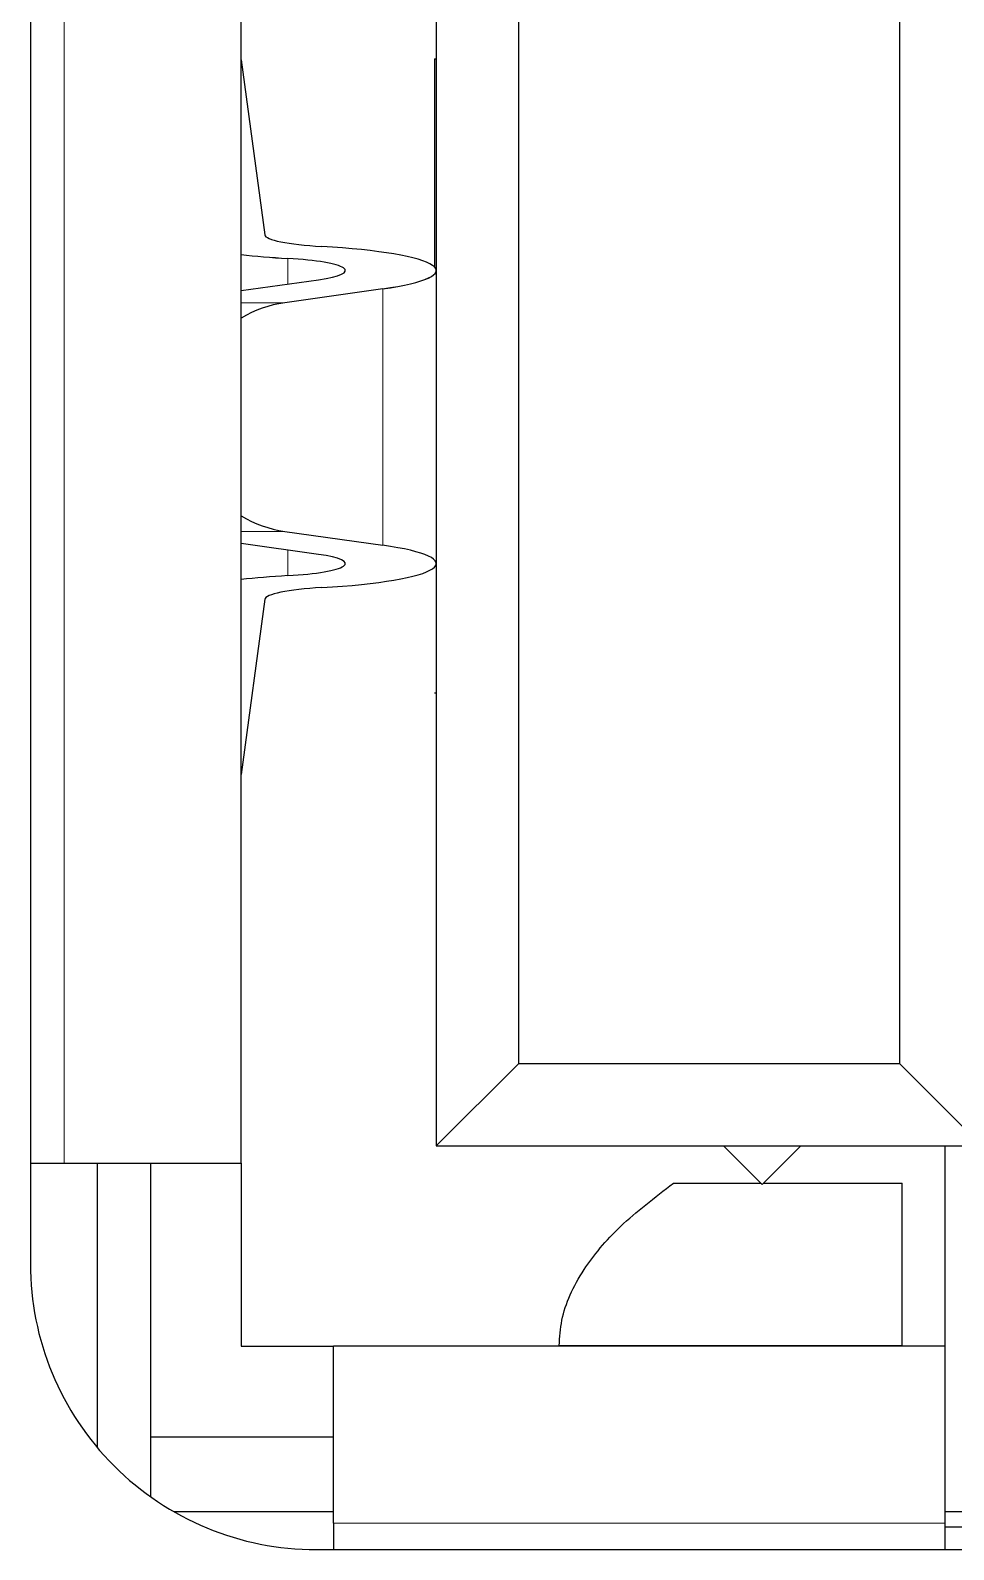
# Model space of a CAD drawing. Extents: x -260425 to 1294666, y -169889 to -2349.
# Drawn here: x 999974 to 1000006.3, y -26607.5 to -26554.4 of the extents above; entities that cross this region are included whole.
import ezdxf

# ---------------------------------------------------------------- set-up
doc = ezdxf.new("R2010")
doc.units = 0
doc.header["$LTSCALE"] = 100
doc.layers.add('case', color=7, linetype='Continuous')

# ---------------------------------------------------------------- blocks, each defined once
blk = doc.blocks.new('АТС')
at = {"layer": 'case', "lineweight": 25}
for points in [[(1517, -9.008), (1517, -9.008), (1517, -129.008), (1517, -129.008)], [(1524.38, -125.488), (1524.38, -125.488), (1524.38, -13.288), (1524.38, -13.288)], [(1531.2, -13.888), (1531.2, -13.888), (1531.2, -124.887), (1531.2, -124.887)], [(1534.087, -122.001), (1534.087, -122.001), (1534.087, -16.774), (1534.087, -16.774)], [(1547.406, -16.774), (1547.406, -16.774), (1547.406, -122.001), (1547.406, -122.001)], [(1524.38, -86.887), (1524.38, -86.887), (1525.199, -93.011), (1525.199, -93.011)], [(1531.135, -86.852), (1531.135, -86.852), (1531.2, -86.852), (1531.2, -86.852)], [(1531.135, -86.852), (1531.135, -86.852), (1531.135, -94.133), (1531.135, -94.133)], [(1525.199, -93.011), (1525.223, -93.192), (1526.01, -93.354), (1527.199, -93.422)], [(1525.199, -93.011), (1525.199, -93.011), (1525.199, -93.011), (1525.199, -93.011)], [(1525.199, -93.011), (1525.223, -93.192), (1526.01, -93.354), (1527.199, -93.422)], [(1525.199, -93.011), (1525.223, -93.192), (1526.01, -93.354), (1527.199, -93.422)], [(1525.199, -93.011), (1525.223, -93.192), (1526.01, -93.354), (1527.199, -93.422)], [(1525.199, -93.011), (1525.223, -93.192), (1526.01, -93.354), (1527.199, -93.422)], [(1525.199, -93.011), (1525.223, -93.192), (1526.01, -93.354), (1527.199, -93.422)], [(1525.199, -93.011), (1525.223, -93.192), (1526.01, -93.354), (1527.199, -93.422)], [(1525.199, -93.011), (1525.223, -93.192), (1526.01, -93.354), (1527.199, -93.422)], [(1525.199, -93.011), (1525.223, -93.192), (1526.01, -93.354), (1527.199, -93.422)], [(1525.199, -93.011), (1525.223, -93.192), (1526.01, -93.354), (1527.199, -93.422)], [(1525.199, -93.011), (1525.223, -93.192), (1526.01, -93.354), (1527.199, -93.422)], [(1525.199, -93.011), (1525.223, -93.192), (1526.01, -93.354), (1527.199, -93.422)], [(1525.199, -93.011), (1525.223, -93.192), (1526.01, -93.354), (1527.199, -93.422)], [(1525.199, -93.011), (1525.223, -93.192), (1526.01, -93.354), (1527.199, -93.422)], [(1525.199, -93.011), (1525.223, -93.192), (1526.01, -93.354), (1527.199, -93.422)], [(1525.199, -93.011), (1525.223, -93.192), (1526.01, -93.354), (1527.199, -93.422)], [(1525.199, -93.011), (1525.223, -93.192), (1526.01, -93.354), (1527.199, -93.422)], [(1525.199, -93.011), (1525.223, -93.192), (1526.01, -93.354), (1527.199, -93.422)], [(1525.199, -93.011), (1525.223, -93.192), (1526.01, -93.354), (1527.199, -93.422)], [(1525.199, -93.011), (1525.223, -93.192), (1526.01, -93.354), (1527.199, -93.422)], [(1525.199, -93.011), (1525.223, -93.192), (1526.01, -93.354), (1527.199, -93.422)], [(1527.199, -93.422), (1527.199, -93.422), (1527.199, -93.422), (1527.199, -93.422)], [(1527.199, -93.422), (1527.199, -93.422), (1527.199, -93.422), (1527.199, -93.422)], [(1524.38, -93.704), (1524.872, -93.76), (1525.42, -93.806), (1526.007, -93.839)], [(1524.38, -93.704), (1524.38, -93.704), (1524.38, -93.704), (1524.38, -93.704)], [(1524.38, -93.704), (1524.872, -93.76), (1525.42, -93.806), (1526.007, -93.839)], [(1524.38, -93.704), (1524.872, -93.76), (1525.42, -93.806), (1526.007, -93.839)], [(1524.38, -93.704), (1524.872, -93.76), (1525.42, -93.806), (1526.007, -93.839)], [(1524.38, -93.704), (1524.872, -93.76), (1525.42, -93.806), (1526.007, -93.839)], [(1524.38, -93.704), (1524.872, -93.76), (1525.42, -93.806), (1526.007, -93.839)], [(1524.38, -93.704), (1524.872, -93.76), (1525.42, -93.806), (1526.007, -93.839)], [(1524.38, -93.704), (1524.872, -93.76), (1525.42, -93.806), (1526.007, -93.839)], [(1524.38, -93.704), (1524.872, -93.76), (1525.42, -93.806), (1526.007, -93.839)], [(1524.38, -93.704), (1524.872, -93.76), (1525.42, -93.806), (1526.007, -93.839)], [(1524.38, -93.704), (1524.872, -93.76), (1525.42, -93.806), (1526.007, -93.84)], [(1524.38, -93.704), (1524.872, -93.76), (1525.42, -93.806), (1526.007, -93.84)], [(1524.38, -93.704), (1524.872, -93.76), (1525.42, -93.806), (1526.007, -93.84)], [(1524.38, -93.704), (1524.872, -93.76), (1525.42, -93.806), (1526.007, -93.84)], [(1524.38, -93.704), (1524.872, -93.76), (1525.42, -93.806), (1526.007, -93.84)], [(1524.38, -93.704), (1524.872, -93.76), (1525.42, -93.806), (1526.007, -93.84)], [(1524.38, -93.704), (1524.872, -93.76), (1525.42, -93.806), (1526.007, -93.84)], [(1524.38, -93.704), (1524.872, -93.76), (1525.42, -93.806), (1526.007, -93.84)], [(1524.38, -93.704), (1524.872, -93.76), (1525.42, -93.806), (1526.007, -93.84)], [(1524.38, -93.704), (1524.872, -93.76), (1525.42, -93.806), (1526.007, -93.84)], [(1524.38, -93.704), (1524.872, -93.76), (1525.42, -93.806), (1526.007, -93.84)], [(1526.007, -93.839), (1526.007, -93.839), (1526.007, -93.84), (1526.007, -93.84)], [(1526.007, -93.839), (1526.007, -93.839), (1526.007, -93.84), (1526.007, -93.84)], [(1524.38, -94.966), (1524.38, -94.966), (1527.077, -94.584), (1527.077, -94.584)], [(1527.077, -94.584), (1527.077, -94.584), (1527.077, -94.584), (1527.077, -94.584)], [(1527.955, -94.171), (1527.955, -94.171), (1527.955, -94.171), (1527.955, -94.171)], [(1531.072, -94.081), (1531.072, -94.081), (1531.072, -94.082), (1531.072, -94.082)], [(1529.326, -94.902), (1529.326, -94.902), (1525.898, -95.388), (1525.898, -95.388)], [(1529.325, -94.902), (1529.325, -94.902), (1529.325, -94.903), (1529.325, -94.903)], [(1525.898, -95.388), (1525.361, -95.464), (1524.845, -95.647), (1524.38, -95.927)], [(1524.38, -102.848), (1524.845, -103.128), (1525.361, -103.311), (1525.898, -103.388)], [(1525.898, -103.387), (1525.898, -103.387), (1529.326, -103.873), (1529.326, -103.873)], [(1527.077, -104.191), (1527.077, -104.191), (1524.38, -103.809), (1524.38, -103.809)], [(1529.325, -103.873), (1529.325, -103.873), (1529.325, -103.873), (1529.325, -103.873)], [(1527.077, -104.191), (1527.077, -104.191), (1527.077, -104.191), (1527.077, -104.191)], [(1527.955, -104.604), (1527.955, -104.604), (1527.955, -104.604), (1527.955, -104.604)], [(1531.072, -104.694), (1531.072, -104.694), (1531.072, -104.694), (1531.072, -104.694)], [(1526.007, -104.936), (1525.42, -104.969), (1524.872, -105.015), (1524.38, -105.071)], [(1526.007, -104.936), (1525.42, -104.969), (1524.872, -105.015), (1524.38, -105.071)], [(1526.007, -104.936), (1525.42, -104.969), (1524.872, -105.015), (1524.38, -105.072)], [(1526.007, -104.936), (1525.42, -104.969), (1524.872, -105.015), (1524.38, -105.072)], [(1526.007, -104.936), (1525.42, -104.969), (1524.872, -105.015), (1524.38, -105.072)], [(1526.007, -104.936), (1525.42, -104.969), (1524.872, -105.015), (1524.38, -105.072)], [(1526.007, -104.936), (1525.42, -104.969), (1524.872, -105.015), (1524.38, -105.072)], [(1526.007, -104.936), (1525.42, -104.969), (1524.872, -105.015), (1524.38, -105.072)], [(1526.007, -104.936), (1525.42, -104.969), (1524.872, -105.015), (1524.38, -105.072)], [(1526.007, -104.936), (1525.42, -104.969), (1524.872, -105.015), (1524.38, -105.072)], [(1526.007, -104.936), (1525.42, -104.969), (1524.872, -105.015), (1524.38, -105.072)], [(1526.007, -104.936), (1525.42, -104.969), (1524.872, -105.015), (1524.38, -105.072)], [(1526.007, -104.936), (1525.42, -104.969), (1524.872, -105.015), (1524.38, -105.072)], [(1526.007, -104.936), (1525.42, -104.969), (1524.872, -105.015), (1524.38, -105.072)], [(1526.007, -104.936), (1525.42, -104.969), (1524.872, -105.015), (1524.38, -105.072)], [(1526.007, -104.936), (1525.42, -104.97), (1524.872, -105.015), (1524.38, -105.072)], [(1526.007, -104.936), (1525.42, -104.97), (1524.872, -105.015), (1524.38, -105.072)], [(1526.007, -104.936), (1525.42, -104.97), (1524.872, -105.015), (1524.38, -105.072)], [(1526.007, -104.936), (1525.42, -104.97), (1524.872, -105.015), (1524.38, -105.072)], [(1526.007, -104.936), (1525.42, -104.97), (1524.872, -105.015), (1524.38, -105.072)], [(1526.007, -104.936), (1525.42, -104.97), (1524.872, -105.015), (1524.38, -105.072)], [(1524.38, -105.071), (1524.38, -105.071), (1524.38, -105.072), (1524.38, -105.072)], [(1526.007, -104.936), (1526.007, -104.936), (1526.007, -104.936), (1526.007, -104.936)], [(1526.007, -104.936), (1526.007, -104.936), (1526.007, -104.936), (1526.007, -104.936)], [(1527.199, -105.353), (1526.01, -105.421), (1525.223, -105.583), (1525.199, -105.764)], [(1527.199, -105.353), (1526.01, -105.421), (1525.223, -105.583), (1525.199, -105.764)], [(1527.199, -105.353), (1526.01, -105.421), (1525.223, -105.583), (1525.199, -105.764)], [(1527.199, -105.353), (1526.01, -105.421), (1525.223, -105.583), (1525.199, -105.764)], [(1527.199, -105.353), (1526.01, -105.421), (1525.223, -105.583), (1525.199, -105.764)], [(1527.199, -105.353), (1526.01, -105.421), (1525.223, -105.583), (1525.199, -105.764)], [(1527.199, -105.353), (1526.01, -105.421), (1525.223, -105.583), (1525.199, -105.764)], [(1527.199, -105.353), (1526.01, -105.421), (1525.223, -105.583), (1525.199, -105.764)], [(1527.199, -105.353), (1526.01, -105.421), (1525.223, -105.583), (1525.199, -105.764)], [(1527.199, -105.353), (1526.01, -105.421), (1525.223, -105.583), (1525.199, -105.764)], [(1527.199, -105.353), (1526.01, -105.421), (1525.223, -105.583), (1525.199, -105.764)], [(1527.199, -105.353), (1526.01, -105.421), (1525.223, -105.583), (1525.199, -105.764)], [(1527.199, -105.353), (1526.01, -105.421), (1525.223, -105.583), (1525.199, -105.764)], [(1527.199, -105.353), (1526.01, -105.421), (1525.223, -105.583), (1525.199, -105.765)], [(1527.199, -105.353), (1526.01, -105.421), (1525.223, -105.583), (1525.199, -105.765)], [(1527.199, -105.353), (1526.01, -105.421), (1525.223, -105.583), (1525.199, -105.765)], [(1527.199, -105.353), (1526.01, -105.421), (1525.223, -105.583), (1525.199, -105.765)], [(1527.199, -105.353), (1526.01, -105.421), (1525.223, -105.583), (1525.199, -105.765)], [(1527.199, -105.353), (1526.01, -105.421), (1525.223, -105.583), (1525.199, -105.765)], [(1527.199, -105.353), (1526.01, -105.421), (1525.223, -105.583), (1525.199, -105.765)], [(1527.199, -105.353), (1526.01, -105.421), (1525.223, -105.583), (1525.199, -105.765)], [(1527.199, -105.353), (1527.199, -105.353), (1527.199, -105.353), (1527.199, -105.353)], [(1527.199, -105.353), (1527.199, -105.353), (1527.199, -105.353), (1527.199, -105.353)], [(1525.199, -105.764), (1525.199, -105.764), (1524.38, -111.887), (1524.38, -111.887)], [(1525.199, -105.764), (1525.199, -105.764), (1525.199, -105.765), (1525.199, -105.765)], [(1531.2, -109.048), (1531.2, -109.048), (1531.135, -109.048), (1531.135, -109.048)], [(1531.2, -124.887), (1531.2, -124.887), (1534.087, -122.001), (1534.087, -122.001)], [(1534.087, -122.001), (1534.087, -122.001), (1547.406, -122.001), (1547.406, -122.001)], [(1549.6, -124.195), (1549.6, -124.195), (1547.406, -122.001), (1547.406, -122.001)], [(1531.2, -124.887), (1531.2, -124.887), (1549.6, -124.887), (1549.6, -124.887)], [(1542.6, -126.237), (1542.6, -126.237), (1541.25, -124.887), (1541.25, -124.887)], [(1542.6, -126.237), (1542.6, -126.237), (1543.95, -124.887), (1543.95, -124.887)], [(1549, -131.887), (1549, -131.887), (1549, -124.887), (1549, -124.887)], [(1517, -125.488), (1517, -125.488), (1518.18, -125.488), (1518.18, -125.488)], [(1518.18, -125.488), (1518.18, -125.488), (1524.38, -125.488), (1524.38, -125.488)], [(1519.35, -135.448), (1519.35, -135.448), (1519.35, -125.488), (1519.35, -125.488)], [(1521.2, -125.488), (1521.2, -125.488), (1521.2, -135.068), (1521.2, -135.068)], [(1524.38, -125.488), (1524.38, -125.488), (1524.38, -131.887), (1524.38, -131.887)], [(1539.5, -126.187), (1539.5, -126.187), (1542.55, -126.187), (1542.55, -126.187)], [(1542.65, -126.187), (1542.65, -126.187), (1547.5, -126.187), (1547.5, -126.187)], [(1547.5, -131.87), (1547.5, -131.87), (1547.5, -126.187), (1547.5, -126.187)], [(1524.38, -131.887), (1524.38, -131.887), (1527.6, -131.887), (1527.6, -131.887)], [(1549, -131.887), (1549, -131.887), (1527.6, -131.887), (1527.6, -131.887)], [(1527.6, -138.087), (1527.6, -138.087), (1527.6, -131.887), (1527.6, -131.887)], [(1535.5, -131.887), (1535.5, -131.887), (1535.5, -131.87), (1535.5, -131.87)], [(1547.5, -131.87), (1547.5, -131.87), (1547.5, -131.887), (1547.5, -131.887)], [(1549, -138.087), (1549, -138.087), (1549, -131.887), (1549, -131.887)], [(1527.6, -135.068), (1527.6, -135.068), (1521.2, -135.068), (1521.2, -135.068)], [(1521.2, -135.068), (1521.2, -135.068), (1521.2, -137.154), (1521.2, -137.154)], [(1527.6, -137.688), (1527.6, -137.688), (1522.034, -137.688), (1522.034, -137.688)], [(1527.6, -138.087), (1527.6, -138.087), (1527.6, -139.007), (1527.6, -139.007)], [(1551, -137.688), (1551, -137.688), (1549, -137.688), (1549, -137.688)], [(1549, -139.007), (1549, -139.007), (1549, -138.087), (1549, -138.087)], [(1549, -138.207), (1549, -138.207), (1551, -138.207), (1551, -138.207)], [(1527, -139.007), (1527, -139.007), (1572, -139.007), (1572, -139.007)]]:
    blk.add_open_spline(points, degree=3, dxfattribs=at)
at = {"layer": 'case', "lineweight": 18}
for points in [[(1518.18, -13.288), (1518.18, -13.288), (1518.18, -125.488), (1518.18, -125.488)], [(1526.007, -94.736), (1526.007, -94.736), (1526.007, -93.839), (1526.007, -93.839)], [(1529.326, -103.873), (1529.326, -103.873), (1529.326, -94.902), (1529.326, -94.902)], [(1525.898, -95.388), (1525.898, -95.388), (1524.38, -95.388), (1524.38, -95.388)], [(1524.38, -103.387), (1524.38, -103.387), (1525.898, -103.387), (1525.898, -103.387)], [(1526.007, -104.936), (1526.007, -104.936), (1526.007, -104.039), (1526.007, -104.039)], [(1547.5, -131.87), (1547.5, -131.87), (1535.5, -131.87), (1535.5, -131.87)], [(1527.6, -138.087), (1527.6, -138.087), (1549, -138.087), (1549, -138.087)]]:
    blk.add_open_spline(points, degree=3, dxfattribs=at)
at = {"layer": 'case', "lineweight": 25}
for points, knots in [([(1529.325, -94.902), (1530.844, -94.688), (1531.499, -94.379), (1531.072, -94.081), (1531.072, -94.081), (1530.644, -93.784), (1529.19, -93.536), (1527.199, -93.422)], [0, 0, 0, 0, 0.333333, 0.333333, 0.333333, 0.333333, 1, 1, 1, 1]), ([(1529.325, -94.902), (1530.844, -94.688), (1531.499, -94.379), (1531.072, -94.081), (1531.072, -94.081), (1530.644, -93.784), (1529.19, -93.536), (1527.199, -93.422)], [0, 0, 0, 0, 0.333333, 0.333333, 0.333333, 0.333333, 1, 1, 1, 1]), ([(1529.325, -94.902), (1530.844, -94.688), (1531.499, -94.379), (1531.072, -94.081), (1531.072, -94.081), (1530.644, -93.784), (1529.19, -93.536), (1527.199, -93.422)], [0, 0, 0, 0, 0.333333, 0.333333, 0.333333, 0.333333, 1, 1, 1, 1]), ([(1529.325, -94.902), (1530.844, -94.688), (1531.499, -94.379), (1531.072, -94.081), (1531.072, -94.081), (1530.644, -93.784), (1529.19, -93.536), (1527.199, -93.422)], [0, 0, 0, 0, 0.333333, 0.333333, 0.333333, 0.333333, 1, 1, 1, 1]), ([(1529.325, -94.902), (1530.844, -94.688), (1531.499, -94.379), (1531.072, -94.081), (1531.072, -94.081), (1530.644, -93.784), (1529.19, -93.536), (1527.199, -93.422)], [0, 0, 0, 0, 0.333333, 0.333333, 0.333333, 0.333333, 1, 1, 1, 1]), ([(1529.325, -94.903), (1530.844, -94.688), (1531.499, -94.379), (1531.072, -94.081), (1531.072, -94.081), (1530.644, -93.784), (1529.19, -93.536), (1527.199, -93.422)], [0, 0, 0, 0, 0.333333, 0.333333, 0.333333, 0.333333, 1, 1, 1, 1]), ([(1529.325, -94.903), (1530.844, -94.688), (1531.499, -94.379), (1531.072, -94.081), (1531.072, -94.081), (1530.644, -93.784), (1529.19, -93.536), (1527.199, -93.422)], [0, 0, 0, 0, 0.333333, 0.333333, 0.333333, 0.333333, 1, 1, 1, 1]), ([(1529.325, -94.903), (1530.844, -94.688), (1531.499, -94.379), (1531.072, -94.082), (1531.072, -94.082), (1530.644, -93.784), (1529.19, -93.536), (1527.199, -93.422)], [0, 0, 0, 0, 0.333333, 0.333333, 0.333333, 0.333333, 1, 1, 1, 1]), ([(1529.325, -94.903), (1530.844, -94.688), (1531.499, -94.379), (1531.072, -94.082), (1531.072, -94.082), (1530.644, -93.784), (1529.19, -93.536), (1527.199, -93.422)], [0, 0, 0, 0, 0.333333, 0.333333, 0.333333, 0.333333, 1, 1, 1, 1]), ([(1529.325, -94.903), (1530.844, -94.688), (1531.499, -94.379), (1531.072, -94.082), (1531.072, -94.082), (1530.644, -93.784), (1529.19, -93.536), (1527.199, -93.422)], [0, 0, 0, 0, 0.333333, 0.333333, 0.333333, 0.333333, 1, 1, 1, 1]), ([(1529.325, -94.903), (1530.844, -94.688), (1531.499, -94.379), (1531.072, -94.082), (1531.072, -94.082), (1530.644, -93.784), (1529.19, -93.536), (1527.199, -93.422)], [0, 0, 0, 0, 0.333333, 0.333333, 0.333333, 0.333333, 1, 1, 1, 1]), ([(1529.325, -94.903), (1530.844, -94.688), (1531.499, -94.379), (1531.072, -94.082), (1531.072, -94.082), (1530.644, -93.784), (1529.19, -93.536), (1527.199, -93.422)], [0, 0, 0, 0, 0.333333, 0.333333, 0.333333, 0.333333, 1, 1, 1, 1]), ([(1529.325, -94.903), (1530.844, -94.688), (1531.499, -94.379), (1531.072, -94.082), (1531.072, -94.082), (1530.644, -93.784), (1529.19, -93.536), (1527.199, -93.422)], [0, 0, 0, 0, 0.333333, 0.333333, 0.333333, 0.333333, 1, 1, 1, 1]), ([(1529.325, -94.903), (1530.844, -94.688), (1531.499, -94.379), (1531.072, -94.082), (1531.072, -94.082), (1530.644, -93.784), (1529.19, -93.536), (1527.199, -93.422)], [0, 0, 0, 0, 0.333333, 0.333333, 0.333333, 0.333333, 1, 1, 1, 1]), ([(1529.325, -94.903), (1530.844, -94.688), (1531.499, -94.379), (1531.072, -94.082), (1531.072, -94.082), (1530.644, -93.784), (1529.19, -93.536), (1527.199, -93.422)], [0, 0, 0, 0, 0.333333, 0.333333, 0.333333, 0.333333, 1, 1, 1, 1]), ([(1529.325, -94.903), (1530.844, -94.688), (1531.499, -94.379), (1531.072, -94.082), (1531.072, -94.082), (1530.644, -93.784), (1529.19, -93.536), (1527.199, -93.422)], [0, 0, 0, 0, 0.333333, 0.333333, 0.333333, 0.333333, 1, 1, 1, 1]), ([(1529.325, -94.903), (1530.844, -94.688), (1531.499, -94.379), (1531.072, -94.082), (1531.072, -94.082), (1530.644, -93.784), (1529.19, -93.536), (1527.199, -93.422)], [0, 0, 0, 0, 0.333333, 0.333333, 0.333333, 0.333333, 1, 1, 1, 1]), ([(1529.325, -94.903), (1530.844, -94.688), (1531.499, -94.379), (1531.072, -94.082), (1531.072, -94.082), (1530.644, -93.784), (1529.19, -93.536), (1527.199, -93.422)], [0, 0, 0, 0, 0.333333, 0.333333, 0.333333, 0.333333, 1, 1, 1, 1]), ([(1529.325, -94.903), (1530.844, -94.688), (1531.499, -94.379), (1531.072, -94.082), (1531.072, -94.082), (1530.644, -93.784), (1529.19, -93.536), (1527.199, -93.422)], [0, 0, 0, 0, 0.333333, 0.333333, 0.333333, 0.333333, 1, 1, 1, 1]), ([(1529.325, -94.903), (1530.844, -94.688), (1531.499, -94.38), (1531.072, -94.082), (1531.072, -94.082), (1530.644, -93.784), (1529.19, -93.536), (1527.199, -93.422)], [0, 0, 0, 0, 0.333333, 0.333333, 0.333333, 0.333333, 1, 1, 1, 1]), ([(1529.325, -94.903), (1530.844, -94.688), (1531.499, -94.38), (1531.072, -94.082), (1531.072, -94.082), (1530.644, -93.784), (1529.19, -93.536), (1527.199, -93.422)], [0, 0, 0, 0, 0.333333, 0.333333, 0.333333, 0.333333, 1, 1, 1, 1]), ([(1527.077, -94.584), (1527.841, -94.476), (1528.171, -94.321), (1527.955, -94.171), (1527.955, -94.171), (1527.74, -94.021), (1527.009, -93.897), (1526.007, -93.839)], [0, 0, 0, 0, 0.333333, 0.333333, 0.333333, 0.333333, 1, 1, 1, 1]), ([(1527.077, -94.584), (1527.841, -94.476), (1528.171, -94.321), (1527.955, -94.171), (1527.955, -94.171), (1527.74, -94.021), (1527.009, -93.897), (1526.007, -93.839)], [0, 0, 0, 0, 0.333333, 0.333333, 0.333333, 0.333333, 1, 1, 1, 1]), ([(1527.077, -94.584), (1527.841, -94.476), (1528.171, -94.321), (1527.955, -94.171), (1527.955, -94.171), (1527.74, -94.021), (1527.009, -93.897), (1526.007, -93.839)], [0, 0, 0, 0, 0.333333, 0.333333, 0.333333, 0.333333, 1, 1, 1, 1]), ([(1527.077, -94.584), (1527.841, -94.476), (1528.171, -94.321), (1527.955, -94.171), (1527.955, -94.171), (1527.74, -94.021), (1527.009, -93.897), (1526.007, -93.839)], [0, 0, 0, 0, 0.333333, 0.333333, 0.333333, 0.333333, 1, 1, 1, 1]), ([(1527.077, -94.584), (1527.841, -94.476), (1528.171, -94.321), (1527.955, -94.171), (1527.955, -94.171), (1527.74, -94.021), (1527.009, -93.897), (1526.007, -93.839)], [0, 0, 0, 0, 0.333333, 0.333333, 0.333333, 0.333333, 1, 1, 1, 1]), ([(1527.077, -94.584), (1527.841, -94.476), (1528.171, -94.321), (1527.955, -94.171), (1527.955, -94.171), (1527.74, -94.021), (1527.009, -93.897), (1526.007, -93.839)], [0, 0, 0, 0, 0.333333, 0.333333, 0.333333, 0.333333, 1, 1, 1, 1]), ([(1527.077, -94.584), (1527.841, -94.476), (1528.171, -94.321), (1527.955, -94.171), (1527.955, -94.171), (1527.74, -94.021), (1527.009, -93.897), (1526.007, -93.839)], [0, 0, 0, 0, 0.333333, 0.333333, 0.333333, 0.333333, 1, 1, 1, 1]), ([(1527.077, -94.584), (1527.841, -94.476), (1528.171, -94.321), (1527.955, -94.171), (1527.955, -94.171), (1527.74, -94.021), (1527.009, -93.897), (1526.007, -93.839)], [0, 0, 0, 0, 0.333333, 0.333333, 0.333333, 0.333333, 1, 1, 1, 1]), ([(1527.077, -94.584), (1527.841, -94.476), (1528.171, -94.321), (1527.955, -94.171), (1527.955, -94.171), (1527.74, -94.021), (1527.009, -93.897), (1526.007, -93.839)], [0, 0, 0, 0, 0.333333, 0.333333, 0.333333, 0.333333, 1, 1, 1, 1]), ([(1527.077, -94.584), (1527.841, -94.476), (1528.171, -94.321), (1527.955, -94.171), (1527.955, -94.171), (1527.74, -94.021), (1527.009, -93.897), (1526.007, -93.839)], [0, 0, 0, 0, 0.333333, 0.333333, 0.333333, 0.333333, 1, 1, 1, 1]), ([(1527.077, -94.584), (1527.841, -94.476), (1528.171, -94.321), (1527.955, -94.171), (1527.955, -94.171), (1527.74, -94.021), (1527.009, -93.897), (1526.007, -93.84)], [0, 0, 0, 0, 0.333333, 0.333333, 0.333333, 0.333333, 1, 1, 1, 1]), ([(1527.077, -94.584), (1527.841, -94.476), (1528.171, -94.321), (1527.955, -94.171), (1527.955, -94.171), (1527.74, -94.021), (1527.009, -93.897), (1526.007, -93.84)], [0, 0, 0, 0, 0.333333, 0.333333, 0.333333, 0.333333, 1, 1, 1, 1]), ([(1527.077, -94.584), (1527.841, -94.476), (1528.171, -94.321), (1527.955, -94.171), (1527.955, -94.171), (1527.74, -94.021), (1527.009, -93.897), (1526.007, -93.84)], [0, 0, 0, 0, 0.333333, 0.333333, 0.333333, 0.333333, 1, 1, 1, 1]), ([(1527.077, -94.584), (1527.841, -94.476), (1528.171, -94.321), (1527.955, -94.171), (1527.955, -94.171), (1527.74, -94.021), (1527.009, -93.897), (1526.007, -93.84)], [0, 0, 0, 0, 0.333333, 0.333333, 0.333333, 0.333333, 1, 1, 1, 1]), ([(1527.077, -94.584), (1527.841, -94.476), (1528.171, -94.321), (1527.955, -94.171), (1527.955, -94.171), (1527.74, -94.021), (1527.009, -93.897), (1526.007, -93.84)], [0, 0, 0, 0, 0.333333, 0.333333, 0.333333, 0.333333, 1, 1, 1, 1]), ([(1527.077, -94.584), (1527.841, -94.476), (1528.171, -94.321), (1527.955, -94.171), (1527.955, -94.171), (1527.74, -94.021), (1527.009, -93.897), (1526.007, -93.84)], [0, 0, 0, 0, 0.333333, 0.333333, 0.333333, 0.333333, 1, 1, 1, 1]), ([(1527.077, -94.584), (1527.841, -94.476), (1528.171, -94.321), (1527.955, -94.171), (1527.955, -94.171), (1527.74, -94.021), (1527.009, -93.897), (1526.007, -93.84)], [0, 0, 0, 0, 0.333333, 0.333333, 0.333333, 0.333333, 1, 1, 1, 1]), ([(1527.077, -94.584), (1527.841, -94.476), (1528.171, -94.321), (1527.955, -94.171), (1527.955, -94.171), (1527.74, -94.022), (1527.009, -93.897), (1526.007, -93.84)], [0, 0, 0, 0, 0.333333, 0.333333, 0.333333, 0.333333, 1, 1, 1, 1]), ([(1527.077, -94.584), (1527.841, -94.476), (1528.171, -94.321), (1527.955, -94.171), (1527.955, -94.171), (1527.74, -94.022), (1527.009, -93.897), (1526.007, -93.84)], [0, 0, 0, 0, 0.333333, 0.333333, 0.333333, 0.333333, 1, 1, 1, 1]), ([(1527.077, -94.584), (1527.841, -94.476), (1528.171, -94.321), (1527.955, -94.171), (1527.955, -94.171), (1527.74, -94.022), (1527.009, -93.897), (1526.007, -93.84)], [0, 0, 0, 0, 0.333333, 0.333333, 0.333333, 0.333333, 1, 1, 1, 1]), ([(1527.077, -94.584), (1527.841, -94.476), (1528.171, -94.321), (1527.955, -94.171), (1527.955, -94.171), (1527.74, -94.022), (1527.009, -93.897), (1526.007, -93.84)], [0, 0, 0, 0, 0.333333, 0.333333, 0.333333, 0.333333, 1, 1, 1, 1]), ([(1527.199, -105.353), (1529.19, -105.239), (1530.644, -104.991), (1531.072, -104.694), (1531.072, -104.694), (1531.499, -104.396), (1530.844, -104.087), (1529.325, -103.873)], [0, 0, 0, 0, 0.333333, 0.333333, 0.333333, 0.333333, 1, 1, 1, 1]), ([(1527.199, -105.353), (1529.19, -105.239), (1530.644, -104.991), (1531.072, -104.694), (1531.072, -104.694), (1531.499, -104.396), (1530.844, -104.087), (1529.325, -103.873)], [0, 0, 0, 0, 0.333333, 0.333333, 0.333333, 0.333333, 1, 1, 1, 1]), ([(1527.199, -105.353), (1529.19, -105.239), (1530.644, -104.991), (1531.072, -104.694), (1531.072, -104.694), (1531.499, -104.396), (1530.844, -104.088), (1529.325, -103.873)], [0, 0, 0, 0, 0.333333, 0.333333, 0.333333, 0.333333, 1, 1, 1, 1]), ([(1527.199, -105.353), (1529.19, -105.239), (1530.644, -104.991), (1531.072, -104.694), (1531.072, -104.694), (1531.499, -104.396), (1530.844, -104.088), (1529.325, -103.873)], [0, 0, 0, 0, 0.333333, 0.333333, 0.333333, 0.333333, 1, 1, 1, 1]), ([(1527.199, -105.353), (1529.19, -105.239), (1530.644, -104.991), (1531.072, -104.694), (1531.072, -104.694), (1531.499, -104.396), (1530.844, -104.088), (1529.325, -103.873)], [0, 0, 0, 0, 0.333333, 0.333333, 0.333333, 0.333333, 1, 1, 1, 1]), ([(1527.199, -105.353), (1529.19, -105.239), (1530.644, -104.992), (1531.072, -104.694), (1531.072, -104.694), (1531.499, -104.396), (1530.844, -104.088), (1529.325, -103.873)], [0, 0, 0, 0, 0.333333, 0.333333, 0.333333, 0.333333, 1, 1, 1, 1]), ([(1527.199, -105.353), (1529.19, -105.239), (1530.644, -104.992), (1531.072, -104.694), (1531.072, -104.694), (1531.499, -104.396), (1530.844, -104.088), (1529.325, -103.873)], [0, 0, 0, 0, 0.333333, 0.333333, 0.333333, 0.333333, 1, 1, 1, 1]), ([(1527.199, -105.353), (1529.19, -105.239), (1530.644, -104.992), (1531.072, -104.694), (1531.072, -104.694), (1531.499, -104.396), (1530.844, -104.088), (1529.325, -103.873)], [0, 0, 0, 0, 0.333333, 0.333333, 0.333333, 0.333333, 1, 1, 1, 1]), ([(1527.199, -105.353), (1529.19, -105.239), (1530.644, -104.992), (1531.072, -104.694), (1531.072, -104.694), (1531.499, -104.396), (1530.844, -104.088), (1529.325, -103.873)], [0, 0, 0, 0, 0.333333, 0.333333, 0.333333, 0.333333, 1, 1, 1, 1]), ([(1527.199, -105.353), (1529.19, -105.239), (1530.644, -104.992), (1531.072, -104.694), (1531.072, -104.694), (1531.499, -104.396), (1530.844, -104.088), (1529.325, -103.873)], [0, 0, 0, 0, 0.333333, 0.333333, 0.333333, 0.333333, 1, 1, 1, 1]), ([(1527.199, -105.353), (1529.19, -105.239), (1530.644, -104.992), (1531.072, -104.694), (1531.072, -104.694), (1531.499, -104.396), (1530.844, -104.088), (1529.325, -103.873)], [0, 0, 0, 0, 0.333333, 0.333333, 0.333333, 0.333333, 1, 1, 1, 1]), ([(1527.199, -105.353), (1529.19, -105.239), (1530.644, -104.992), (1531.072, -104.694), (1531.072, -104.694), (1531.499, -104.396), (1530.844, -104.088), (1529.325, -103.873)], [0, 0, 0, 0, 0.333333, 0.333333, 0.333333, 0.333333, 1, 1, 1, 1]), ([(1527.199, -105.353), (1529.19, -105.239), (1530.644, -104.992), (1531.072, -104.694), (1531.072, -104.694), (1531.499, -104.396), (1530.844, -104.088), (1529.325, -103.873)], [0, 0, 0, 0, 0.333333, 0.333333, 0.333333, 0.333333, 1, 1, 1, 1]), ([(1527.199, -105.353), (1529.19, -105.239), (1530.644, -104.992), (1531.072, -104.694), (1531.072, -104.694), (1531.499, -104.396), (1530.844, -104.088), (1529.325, -103.873)], [0, 0, 0, 0, 0.333333, 0.333333, 0.333333, 0.333333, 1, 1, 1, 1]), ([(1527.199, -105.353), (1529.19, -105.239), (1530.644, -104.992), (1531.072, -104.694), (1531.072, -104.694), (1531.499, -104.396), (1530.844, -104.088), (1529.325, -103.873)], [0, 0, 0, 0, 0.333333, 0.333333, 0.333333, 0.333333, 1, 1, 1, 1]), ([(1527.199, -105.353), (1529.19, -105.239), (1530.644, -104.992), (1531.072, -104.694), (1531.072, -104.694), (1531.499, -104.396), (1530.844, -104.088), (1529.325, -103.873)], [0, 0, 0, 0, 0.333333, 0.333333, 0.333333, 0.333333, 1, 1, 1, 1]), ([(1527.199, -105.353), (1529.19, -105.239), (1530.644, -104.992), (1531.072, -104.694), (1531.072, -104.694), (1531.499, -104.396), (1530.844, -104.088), (1529.325, -103.873)], [0, 0, 0, 0, 0.333333, 0.333333, 0.333333, 0.333333, 1, 1, 1, 1]), ([(1527.199, -105.353), (1529.19, -105.239), (1530.644, -104.992), (1531.072, -104.694), (1531.072, -104.694), (1531.499, -104.396), (1530.844, -104.088), (1529.325, -103.873)], [0, 0, 0, 0, 0.333333, 0.333333, 0.333333, 0.333333, 1, 1, 1, 1]), ([(1527.199, -105.353), (1529.19, -105.239), (1530.644, -104.992), (1531.072, -104.694), (1531.072, -104.694), (1531.499, -104.396), (1530.844, -104.088), (1529.325, -103.873)], [0, 0, 0, 0, 0.333333, 0.333333, 0.333333, 0.333333, 1, 1, 1, 1]), ([(1527.199, -105.353), (1529.19, -105.239), (1530.644, -104.992), (1531.072, -104.694), (1531.072, -104.694), (1531.499, -104.396), (1530.844, -104.088), (1529.325, -103.873)], [0, 0, 0, 0, 0.333333, 0.333333, 0.333333, 0.333333, 1, 1, 1, 1]), ([(1527.199, -105.353), (1529.19, -105.239), (1530.644, -104.992), (1531.072, -104.694), (1531.072, -104.694), (1531.499, -104.396), (1530.844, -104.088), (1529.325, -103.873)], [0, 0, 0, 0, 0.333333, 0.333333, 0.333333, 0.333333, 1, 1, 1, 1]), ([(1526.007, -104.936), (1527.009, -104.878), (1527.74, -104.754), (1527.955, -104.604), (1527.955, -104.604), (1528.171, -104.454), (1527.841, -104.299), (1527.077, -104.191)], [0, 0, 0, 0, 0.333333, 0.333333, 0.333333, 0.333333, 1, 1, 1, 1]), ([(1526.007, -104.936), (1527.009, -104.878), (1527.74, -104.754), (1527.955, -104.604), (1527.955, -104.604), (1528.171, -104.454), (1527.841, -104.299), (1527.077, -104.191)], [0, 0, 0, 0, 0.333333, 0.333333, 0.333333, 0.333333, 1, 1, 1, 1]), ([(1526.007, -104.936), (1527.009, -104.878), (1527.74, -104.754), (1527.955, -104.604), (1527.955, -104.604), (1528.171, -104.454), (1527.841, -104.299), (1527.077, -104.191)], [0, 0, 0, 0, 0.333333, 0.333333, 0.333333, 0.333333, 1, 1, 1, 1]), ([(1526.007, -104.936), (1527.009, -104.878), (1527.74, -104.754), (1527.955, -104.604), (1527.955, -104.604), (1528.171, -104.454), (1527.841, -104.299), (1527.077, -104.191)], [0, 0, 0, 0, 0.333333, 0.333333, 0.333333, 0.333333, 1, 1, 1, 1]), ([(1526.007, -104.936), (1527.009, -104.878), (1527.74, -104.754), (1527.955, -104.604), (1527.955, -104.604), (1528.171, -104.454), (1527.841, -104.299), (1527.077, -104.191)], [0, 0, 0, 0, 0.333333, 0.333333, 0.333333, 0.333333, 1, 1, 1, 1]), ([(1526.007, -104.936), (1527.009, -104.878), (1527.74, -104.754), (1527.955, -104.604), (1527.955, -104.604), (1528.171, -104.454), (1527.841, -104.299), (1527.077, -104.191)], [0, 0, 0, 0, 0.333333, 0.333333, 0.333333, 0.333333, 1, 1, 1, 1]), ([(1526.007, -104.936), (1527.009, -104.878), (1527.74, -104.754), (1527.955, -104.604), (1527.955, -104.604), (1528.171, -104.454), (1527.841, -104.299), (1527.077, -104.191)], [0, 0, 0, 0, 0.333333, 0.333333, 0.333333, 0.333333, 1, 1, 1, 1]), ([(1526.007, -104.936), (1527.009, -104.878), (1527.74, -104.754), (1527.955, -104.604), (1527.955, -104.604), (1528.171, -104.454), (1527.841, -104.299), (1527.077, -104.191)], [0, 0, 0, 0, 0.333333, 0.333333, 0.333333, 0.333333, 1, 1, 1, 1]), ([(1526.007, -104.936), (1527.009, -104.878), (1527.74, -104.754), (1527.955, -104.604), (1527.955, -104.604), (1528.171, -104.454), (1527.841, -104.299), (1527.077, -104.191)], [0, 0, 0, 0, 0.333333, 0.333333, 0.333333, 0.333333, 1, 1, 1, 1]), ([(1526.007, -104.936), (1527.009, -104.878), (1527.74, -104.754), (1527.955, -104.604), (1527.955, -104.604), (1528.171, -104.454), (1527.841, -104.299), (1527.077, -104.191)], [0, 0, 0, 0, 0.333333, 0.333333, 0.333333, 0.333333, 1, 1, 1, 1]), ([(1526.007, -104.936), (1527.009, -104.879), (1527.74, -104.754), (1527.955, -104.604), (1527.955, -104.604), (1528.171, -104.454), (1527.841, -104.299), (1527.077, -104.191)], [0, 0, 0, 0, 0.333333, 0.333333, 0.333333, 0.333333, 1, 1, 1, 1]), ([(1526.007, -104.936), (1527.009, -104.879), (1527.74, -104.754), (1527.955, -104.604), (1527.955, -104.604), (1528.171, -104.454), (1527.841, -104.299), (1527.077, -104.191)], [0, 0, 0, 0, 0.333333, 0.333333, 0.333333, 0.333333, 1, 1, 1, 1]), ([(1526.007, -104.936), (1527.009, -104.879), (1527.74, -104.754), (1527.955, -104.604), (1527.955, -104.604), (1528.171, -104.454), (1527.841, -104.299), (1527.077, -104.191)], [0, 0, 0, 0, 0.333333, 0.333333, 0.333333, 0.333333, 1, 1, 1, 1]), ([(1526.007, -104.936), (1527.009, -104.879), (1527.74, -104.754), (1527.955, -104.604), (1527.955, -104.604), (1528.171, -104.454), (1527.841, -104.299), (1527.077, -104.191)], [0, 0, 0, 0, 0.333333, 0.333333, 0.333333, 0.333333, 1, 1, 1, 1]), ([(1526.007, -104.936), (1527.009, -104.879), (1527.74, -104.754), (1527.955, -104.604), (1527.955, -104.604), (1528.171, -104.454), (1527.841, -104.299), (1527.077, -104.191)], [0, 0, 0, 0, 0.333333, 0.333333, 0.333333, 0.333333, 1, 1, 1, 1]), ([(1526.007, -104.936), (1527.009, -104.879), (1527.74, -104.754), (1527.955, -104.604), (1527.955, -104.604), (1528.171, -104.454), (1527.841, -104.299), (1527.077, -104.191)], [0, 0, 0, 0, 0.333333, 0.333333, 0.333333, 0.333333, 1, 1, 1, 1]), ([(1526.007, -104.936), (1527.009, -104.879), (1527.74, -104.754), (1527.955, -104.604), (1527.955, -104.604), (1528.171, -104.454), (1527.841, -104.299), (1527.077, -104.191)], [0, 0, 0, 0, 0.333333, 0.333333, 0.333333, 0.333333, 1, 1, 1, 1]), ([(1526.007, -104.936), (1527.009, -104.879), (1527.74, -104.754), (1527.955, -104.604), (1527.955, -104.604), (1528.171, -104.454), (1527.841, -104.299), (1527.077, -104.191)], [0, 0, 0, 0, 0.333333, 0.333333, 0.333333, 0.333333, 1, 1, 1, 1]), ([(1526.007, -104.936), (1527.009, -104.879), (1527.74, -104.754), (1527.955, -104.604), (1527.955, -104.604), (1528.171, -104.454), (1527.841, -104.299), (1527.077, -104.191)], [0, 0, 0, 0, 0.333333, 0.333333, 0.333333, 0.333333, 1, 1, 1, 1]), ([(1526.007, -104.936), (1527.009, -104.879), (1527.74, -104.754), (1527.955, -104.604), (1527.955, -104.604), (1528.171, -104.454), (1527.841, -104.299), (1527.077, -104.191)], [0, 0, 0, 0, 0.333333, 0.333333, 0.333333, 0.333333, 1, 1, 1, 1]), ([(1526.007, -104.936), (1527.009, -104.879), (1527.74, -104.754), (1527.955, -104.604), (1527.955, -104.604), (1528.171, -104.454), (1527.841, -104.299), (1527.077, -104.191)], [0, 0, 0, 0, 0.333333, 0.333333, 0.333333, 0.333333, 1, 1, 1, 1]), ([(1535.5, -131.87), (1535.519, -131.575), (1535.539, -131.28), (1535.597, -130.984), (1535.597, -130.984), (1535.714, -130.394), (1535.987, -129.803), (1536.373, -129.213), (1536.373, -129.213), (1536.705, -128.708), (1537.12, -128.202), (1537.654, -127.698), (1537.654, -127.698), (1538.19, -127.194), (1538.845, -126.691), (1539.5, -126.187)], [0, 0, 0, 0, 0.2, 0.2, 0.2, 0.2, 0.4, 0.4, 0.4, 0.4, 0.6, 0.6, 0.6, 0.6, 1, 1, 1, 1]), ([(1517, -129.008), (1517, -131.66), (1518.054, -134.203), (1519.929, -136.079), (1519.929, -136.079), (1521.804, -137.954), (1524.348, -139.008), (1527, -139.008)], [0, 0, 0, 0, 0.333333, 0.333333, 0.333333, 0.333333, 1, 1, 1, 1])]:
    blk.add_open_spline(points, degree=3, knots=knots, dxfattribs=at)

msp = doc.modelspace()

# ---------------------------------------------------------------- block references
msp.add_blockref('АТС', (998457.029, -26468.524))

doc.saveas('drawing.dxf')
